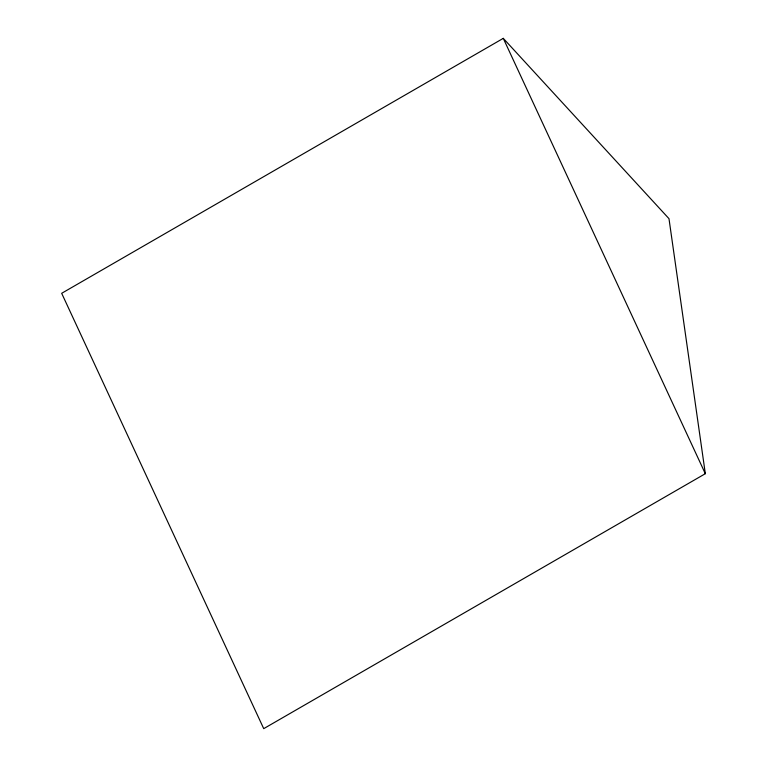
<?xml version="1.0" encoding="UTF-8"?>
<svg xmlns="http://www.w3.org/2000/svg" width="767" height="767" viewBox="0 0 767 767"><rect width="100%" height="100%" fill="white"/><g stroke="black" fill="none" stroke-linecap="round" stroke-linejoin="round"><path stroke-width="1.15" d="M503.277 38.35L61.676 293.301L263.723 728.65L705.324 473.699L668.987 218.672L503.277 38.35L705.324 473.699"/></g></svg>
